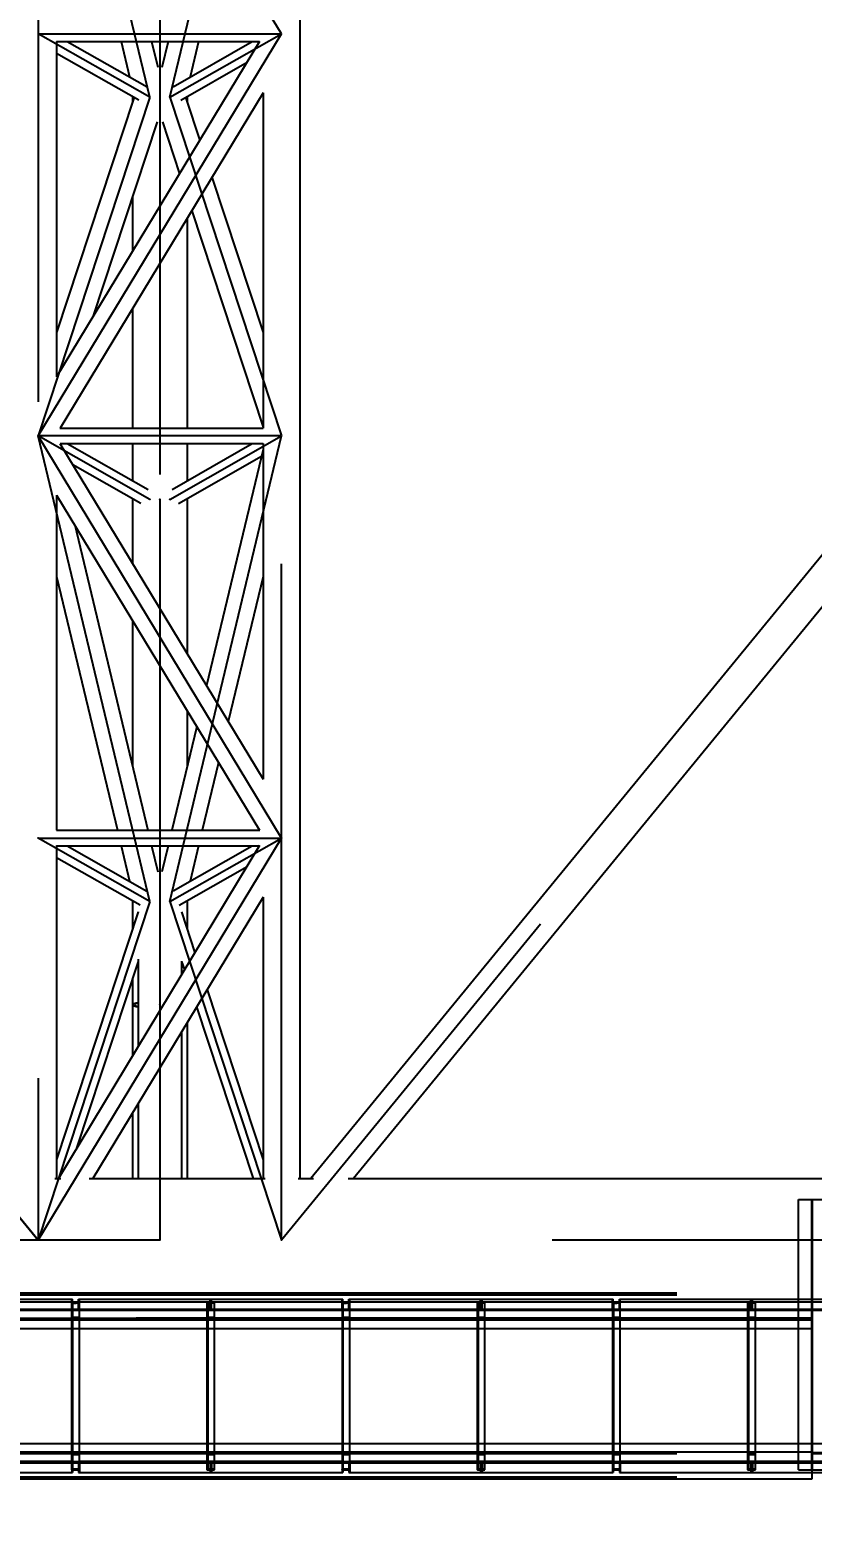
# Model space of a CAD drawing. Header units: millimetres. Extents: x 150209.93 to 150215.05, y 136675.65 to 136679.93.
# Drawn here: x 150212.6002 to 150212.7159, y 136678.7366 to 136678.9579 of the extents above; entities that cross this region are included whole.
import ezdxf

# ---------------------------------------------------------------- set-up
doc = ezdxf.new("R2010")
doc.units = ezdxf.units.MM
doc.header["$LTSCALE"] = 0.25
for name, pattern in [('CENTER', [50.8, 31.75, -6.35, 6.35, -6.35]), ('XKITLINE00', [0]), ('XKITLINE02', [4, 2, -2]), ('XKITLINE03', [6, 3, -1, 1, -1])]:
    doc.linetypes.add(name, pattern=pattern)
doc.styles.add('ROMANS', font='romans.shx')
doc.dimstyles.new('MD300', dxfattribs={"dimtxt": 2.5, "dimasz": 2.5, "dimexe": 1, "dimexo": 1, "dimgap": 0.5, "dimtad": 1, "dimdec": 1, "dimlfac": 50, "dimrnd": 0.5, "dimdsep": 46, "dimtxsty": 'ROMANS', "dimcen": 1, "dimclrd": 146, "dimclre": 146, "dimclrt": 30, "dimadec": 1, "dimazin": 2, "dimtfac": 1, "dimtdec": 1, "dimtmove": 0, "dimatfit": 1, "dimfxl": 1, "dimtolj": 1, "dimtzin": 0, "dimlwd": -1, "dimlwe": -1, "dimarcsym": 0})

# ---------------------------------------------------------------- blocks, each defined once
blk = doc.blocks.new('çatıı')
at = {"color": 8, "linetype": 'CENTER'}
for p, q in [((20005, 17520), (18545, 15740.3)), ((18545, 16632.2), (18365, 16929.1)), ((18447.5, 16585.3), (18365, 16929.1)), ((18462.5, 16585.3), (18545, 16929.1)), ((18365, 16860.1), (18365, 15740.3)), ((18545, 15740.3), (18545, 16860.1)), ((18455, 16806.3), (18455, 15914.4)), ((18365, 15740.3), (17635, 16630.1)), ((17635, 16630.1), (18365, 15740.3)), ((18365, 16334.9), (18545, 16632.2)), ((18365, 16632.2), (18545, 16632.2)), ((18447.5, 16585.3), (18365, 16632.2)), ((18462.5, 16585.3), (18545, 16632.2)), ((18447.5, 16585.3), (18365, 16334.9)), ((18462.5, 16585.3), (18545, 16334.9)), ((18545, 16037.6), (18365, 16334.9)), ((18447.5, 15990.7), (18365, 16334.9)), ((18545, 16334.9), (18365, 16334.9)), ((18447.5, 16288), (18365, 16334.9)), ((18462.5, 15990.7), (18545, 16334.9)), ((18462.5, 16288), (18545, 16334.9)), ((18455, 16288), (18455, 15740.3)), ((18365, 15740.3), (18545, 16037.6)), ((18365, 16037.6), (18545, 16037.6)), ((18447.5, 15990.7), (18365, 16037.6)), ((18462.5, 15990.7), (18545, 16037.6)), ((18447.5, 15990.7), (18365, 15740.3)), ((18455, 15990.7), (18455, 15740.3)), ((18462.5, 15990.7), (18545, 15740.3)), ((20275, 15740.3), (17635, 15740.3)), ((18455, 15740.3), (17635, 15740.3)), ((20245, 15740.3), (17635, 15740.3)), ((19275, 15740.3), (18455, 15740.3))]:
    blk.add_line(p, q, dxfattribs=at)
at = {"color": 8, "linetype": 'XKITLINE00'}
for p, q in [((18558.6, 16860.1), (18558.6, 15786)), ((18528.8, 16626.6), (18378.6, 16378.5)), ((18378.6, 16626.6), (18378.6, 16378.5)), ((18378.6, 16626.5), (18528.8, 16626.5)), ((18386.5, 16626.5), (18445.5, 16593)), ((18426.3, 16626.5), (18432.6, 16600.3)), ((18448.9, 16626.5), (18453.4, 16607.4)), ((18461.1, 16626.5), (18456.5, 16607.3)), ((18464.8, 16593.1), (18523.4, 16626.5)), ((18483.6, 16626.5), (18477.4, 16600.3)), ((19259.3, 16630.1), (18566.7, 15786)), ((18378.6, 16617.9), (18439.4, 16583.3)), ((18470.4, 16583.2), (18519.5, 16611.1)), ((19275, 16610.9), (18598.2, 15786)), ((18435.7, 16584.5), (18378.6, 16411.3)), ((18531.3, 16588.5), (18381.2, 16340.6)), ((18434.7, 16586), (18434.7, 16581.4)), ((18474.2, 16584.6), (18484.5, 16553.4)), ((18475.3, 16586), (18475.3, 16581.4)), ((18531.3, 16588.5), (18531.3, 16340.6)), ((18453.1, 16567.2), (18405.5, 16422.9)), ((18457, 16567), (18469.6, 16528.7)), ((18493.5, 16526.1), (18531.3, 16411.3)), ((18434.7, 16511.4), (18434.7, 16471.1)), ((18475.3, 16496), (18475.3, 16340.6)), ((18478.6, 16501.4), (18531.3, 16341.3)), ((18434.7, 16428.9), (18434.7, 16340.6)), ((18381.1, 16340.6), (18531.4, 16340.6)), ((18381.1, 16329.3), (18531.3, 16081.2)), ((18381.2, 16329.2), (18531.3, 16329.2)), ((18386.5, 16329.2), (18446.4, 16295.2)), ((18434.7, 16329.2), (18434.7, 16301.8)), ((18464, 16295.4), (18523.4, 16329.2)), ((18475.3, 16329.2), (18475.3, 16301.8)), ((18531.3, 16329.3), (18531.3, 16081.2)), ((18468.8, 16285), (18530.1, 16319.9)), ((18531.3, 16324.9), (18489.5, 16150.3)), ((18390.5, 16313.8), (18440.9, 16285.2)), ((18378.6, 16291.2), (18528.8, 16043.3)), ((18378.6, 16291.2), (18378.6, 16043.3)), ((18434.7, 16288.7), (18434.7, 16240.8)), ((18475.3, 16288.7), (18475.3, 16173.8)), ((18392, 16269.2), (18446.1, 16043.3)), ((18378.6, 16230.9), (18423.6, 16043.3)), ((18531.3, 16230.9), (18505.6, 16123.7)), ((18434.7, 16198.7), (18434.7, 16091.1)), ((18475.3, 16131.6), (18475.3, 16091)), ((18482.3, 16120.1), (18463.8, 16043.3)), ((18498.4, 16093.5), (18486.4, 16043.3)), ((18378.6, 16043.3), (18528.9, 16043.3)), ((18378.6, 16032), (18378.6, 15786)), ((18378.6, 16031.9), (18528.8, 16031.9)), ((18528.8, 16032), (18379.9, 15786)), ((18386.5, 16031.9), (18445.4, 15998.4)), ((18426.4, 16031.9), (18432.6, 16005.7)), ((18448.9, 16031.9), (18453.5, 16012.7)), ((18461.1, 16031.9), (18456.5, 16012.5)), ((18464.8, 15998.5), (18523.4, 16031.9)), ((18483.6, 16031.9), (18477.4, 16005.7)), ((18378.6, 16023.3), (18440.5, 15988.1)), ((18469.4, 15988), (18519.5, 16016.5)), ((18531.3, 15993.9), (18405.4, 15786)), ((18434.7, 15991.4), (18434.7, 15970)), ((18475.3, 15991.4), (18475.3, 15969.9)), ((18531.3, 15993.9), (18531.3, 15786)), ((18439, 15983), (18378.6, 15799.9)), ((18438.9, 15983.1), (18438.9, 15982.7)), ((18471, 15983), (18480.9, 15952.8)), ((18438.9, 15946.3), (18393.4, 15808.3)), ((18438.9, 15948.1), (18438.9, 15883.4)), ((18471.1, 15946.6), (18471.1, 15936.6)), ((18471.1, 15946.4), (18473.2, 15940.1)), ((18434.7, 15933.6), (18434.7, 15914.4)), ((18489.9, 15925.5), (18531.3, 15799.8)), ((18435, 15914.9), (18434.7, 15914.4)), ((18434.7, 15914.4), (18435, 15913.9)), ((18434.7, 15914.4), (18434.7, 15876.5)), ((18435, 15914.9), (18435.9, 15915.3)), ((18435, 15913.9), (18435.9, 15913.5)), ((18435.9, 15915.3), (18437.4, 15915.8)), ((18436.2, 15914.8), (18435.9, 15914.4)), ((18435.9, 15914.4), (18436.2, 15914)), ((18435.9, 15913.5), (18437.4, 15913)), ((18436.2, 15914.8), (18437, 15915.3)), ((18436.2, 15914), (18437, 15913.5)), ((18437, 15915.3), (18438.4, 15915.7)), ((18437, 15913.5), (18438.4, 15913.1)), ((18437.4, 15915.8), (18438.9, 15916)), ((18437.4, 15913), (18438.9, 15912.8)), ((18438.4, 15915.7), (18438.9, 15915.8)), ((18438.4, 15913.1), (18438.9, 15913)), ((18482.2, 15912.8), (18524, 15786)), ((18475.3, 15901.4), (18475.3, 15786)), ((18471.1, 15894.5), (18471.1, 15786)), ((18438.9, 15841.2), (18438.9, 15786)), ((18434.7, 15834.3), (18434.7, 15786)), ((18377.2, 15786), (18381.7, 15786)), ((18402.7, 15786), (18532.8, 15786)), ((18557.2, 15786), (18568.7, 15786)), ((18594.4, 15786), (19955.4, 15786)), ((17635, 15694.6), (20275, 15694.6))]:
    blk.add_line(p, q, dxfattribs=at)
at = {"color": 116, "linetype": 'XKITLINE02', "true_color": 0x136734}
for p, q in [((18927.5, 15770.3), (18947.5, 15770.3)), ((18927.5, 15570.6), (18927.5, 15770.3)), ((18937.2, 15570.6), (18937.2, 15770.3)), ((18292.7, 15696.6), (18390.4, 15696.6)), ((18337.5, 15701.3), (18937.5, 15701.3)), ((18337.5, 15700.4), (18937.5, 15700.4)), ((18337.5, 15699.9), (18937.5, 15699.9)), ((18389.8, 15688.6), (18389.8, 15696.6)), ((18390.4, 15689.4), (18390.4, 15696.6)), ((18394.9, 15689.4), (18394.9, 15696.6)), ((18394.9, 15696.6), (18492.7, 15696.6)), ((18395.5, 15688.6), (18395.5, 15696.6)), ((18492.2, 15689.4), (18492.2, 15696.6)), ((18492.7, 15688.6), (18492.7, 15696.6)), ((18492.7, 15696.6), (18590.4, 15696.6)), ((18492.7, 15688.6), (18492.7, 15696.6)), ((18493.3, 15689.4), (18493.3, 15696.6)), ((18589.8, 15688.6), (18589.8, 15696.6)), ((18590.4, 15689.4), (18590.4, 15696.6)), ((18594.9, 15689.4), (18594.9, 15696.6)), ((18594.9, 15696.6), (18692.7, 15696.6)), ((18595.5, 15688.6), (18595.5, 15696.6)), ((18692.2, 15689.4), (18692.2, 15696.6)), ((18692.7, 15688.6), (18692.7, 15696.6)), ((18692.7, 15696.6), (18790.4, 15696.6)), ((18692.7, 15688.6), (18692.7, 15696.6)), ((18693.3, 15689.4), (18693.3, 15696.6)), ((18789.8, 15688.6), (18789.8, 15696.6)), ((18790.4, 15689.4), (18790.4, 15696.6)), ((18794.9, 15689.4), (18794.9, 15696.6)), ((18794.9, 15696.6), (18892.7, 15696.6)), ((18795.5, 15688.6), (18795.5, 15696.6)), ((18892.2, 15689.4), (18892.2, 15696.6)), ((18892.7, 15688.6), (18892.7, 15696.6)), ((18892.7, 15696.6), (18990.4, 15696.6)), ((18892.7, 15688.6), (18892.7, 15696.6)), ((18893.3, 15689.4), (18893.3, 15696.6)), ((18937.5, 15694.6), (18937.5, 15701.3)), ((18292.7, 15688.6), (18395.6, 15688.6)), ((18293.3, 15689.4), (18395.6, 15689.4)), ((18337.5, 15689.4), (18395.6, 15689.4)), ((18337.5, 15688.6), (18389.8, 15688.6)), ((18389.7, 15689.4), (18389.7, 15688.6)), ((18389.7, 15689.4), (18492.2, 15689.4)), ((18389.7, 15688.6), (18492.7, 15688.6)), ((18390, 15694.6), (18395.5, 15694.6)), ((18390, 15682.6), (18390, 15694.6)), ((18390, 15590.1), (18390, 15694.6)), ((18390, 15694.6), (18395.5, 15694.6)), ((18390.7, 15570.6), (18390.7, 15694.6)), ((18390.7, 15693.5), (18395.5, 15693.9)), ((18390.7, 15683.6), (18390.7, 15693.5)), ((18395.5, 15693.9), (18395.5, 15694.6)), ((18395.5, 15570.6), (18395.5, 15694.6)), ((18395.6, 15689.4), (18395.6, 15688.6)), ((18486.9, 15689.4), (18486.9, 15688.6)), ((18490, 15694.6), (18495.5, 15694.6)), ((18490, 15682.6), (18490, 15694.6)), ((18490, 15590.1), (18490, 15694.6)), ((18490, 15694.6), (18495.5, 15694.6)), ((18490, 15688.6), (18492.7, 15688.6)), ((18490.7, 15570.6), (18490.7, 15694.6)), ((18490.7, 15693.5), (18495.5, 15693.9)), ((18490.7, 15683.6), (18490.7, 15693.5)), ((18492.7, 15688.6), (18595.6, 15688.6)), ((18493.3, 15689.4), (18595.6, 15689.4)), ((18495.5, 15693.9), (18495.5, 15694.6)), ((18495.5, 15570.6), (18495.5, 15694.6)), ((18498.6, 15689.4), (18498.6, 15688.6)), ((18589.7, 15689.4), (18589.7, 15688.6)), ((18589.7, 15689.4), (18692.2, 15689.4)), ((18589.7, 15688.6), (18692.7, 15688.6)), ((18590, 15694.6), (18595.5, 15694.6)), ((18590, 15682.6), (18590, 15694.6)), ((18590, 15590.1), (18590, 15694.6)), ((18590, 15694.6), (18595.5, 15694.6)), ((18590.7, 15570.6), (18590.7, 15694.6)), ((18590.7, 15693.5), (18595.5, 15693.9)), ((18590.7, 15683.6), (18590.7, 15693.5)), ((18595.5, 15693.9), (18595.5, 15694.6)), ((18595.5, 15570.6), (18595.5, 15694.6)), ((18595.6, 15689.4), (18595.6, 15688.6)), ((18686.9, 15689.4), (18686.9, 15688.6)), ((18690, 15694.6), (18695.5, 15694.6)), ((18690, 15682.6), (18690, 15694.6)), ((18690, 15590.1), (18690, 15694.6)), ((18690, 15694.6), (18695.5, 15694.6)), ((18690, 15688.6), (18692.7, 15688.6)), ((18690.7, 15570.6), (18690.7, 15694.6)), ((18690.7, 15693.5), (18695.5, 15693.9)), ((18690.7, 15683.6), (18690.7, 15693.5)), ((18692.7, 15688.6), (18795.6, 15688.6)), ((18693.3, 15689.4), (18795.6, 15689.4)), ((18695.5, 15693.9), (18695.5, 15694.6)), ((18695.5, 15570.6), (18695.5, 15694.6)), ((18698.6, 15689.4), (18698.6, 15688.6)), ((18789.7, 15689.4), (18789.7, 15688.6)), ((18789.7, 15689.4), (18892.2, 15689.4)), ((18789.7, 15688.6), (18892.7, 15688.6)), ((18790, 15694.6), (18795.5, 15694.6)), ((18790, 15682.6), (18790, 15694.6)), ((18790, 15590.1), (18790, 15694.6)), ((18790, 15694.6), (18795.5, 15694.6)), ((18790.7, 15570.6), (18790.7, 15694.6)), ((18790.7, 15693.5), (18795.5, 15693.9)), ((18790.7, 15683.6), (18790.7, 15693.5)), ((18795.5, 15693.9), (18795.5, 15694.6)), ((18795.5, 15570.6), (18795.5, 15694.6)), ((18795.6, 15689.4), (18795.6, 15688.6)), ((18886.9, 15689.4), (18886.9, 15688.6)), ((18890, 15694.6), (18895.5, 15694.6)), ((18890, 15682.6), (18890, 15694.6)), ((18890, 15590.1), (18890, 15694.6)), ((18890, 15694.6), (18895.5, 15694.6)), ((18890, 15688.6), (18892.7, 15688.6)), ((18890.7, 15570.6), (18890.7, 15694.6)), ((18890.7, 15693.5), (18895.5, 15693.9)), ((18890.7, 15683.6), (18890.7, 15693.5)), ((18892.7, 15688.6), (18995.6, 15688.6)), ((18893.3, 15689.4), (18994.9, 15689.4)), ((18895.5, 15693.9), (18895.5, 15694.6)), ((18895.5, 15570.6), (18895.5, 15694.6)), ((18898.6, 15689.4), (18898.6, 15688.6)), ((18937.5, 15689.4), (18995.6, 15689.4)), ((18337.5, 15682.6), (18937.5, 15682.6)), ((18337.5, 15682.6), (18937.5, 15682.6)), ((18337.5, 15682.1), (18937.5, 15682.1)), ((18337.5, 15681.7), (18937.5, 15681.7)), ((18390, 15682.6), (18395.5, 15682.6)), ((18390.7, 15683.6), (18395.5, 15683.3)), ((18395.5, 15682.6), (18395.5, 15683.3)), ((18490, 15682.6), (18495.5, 15682.6)), ((18490.7, 15683.6), (18495.5, 15683.3)), ((18495.5, 15682.6), (18495.5, 15683.3)), ((18590, 15682.6), (18595.5, 15682.6)), ((18590.7, 15683.6), (18595.5, 15683.3)), ((18595.5, 15682.6), (18595.5, 15683.3)), ((18690, 15682.6), (18695.5, 15682.6)), ((18690.7, 15683.6), (18695.5, 15683.3)), ((18695.5, 15682.6), (18695.5, 15683.3)), ((18790, 15682.6), (18795.5, 15682.6)), ((18790.7, 15683.6), (18795.5, 15683.3)), ((18795.5, 15682.6), (18795.5, 15683.3)), ((18890, 15682.6), (18895.5, 15682.6)), ((18890.7, 15683.6), (18895.5, 15683.3)), ((18895.5, 15682.6), (18895.5, 15683.3)), ((18937.5, 15681.3), (18937.5, 15682.6)), ((18390, 15570.6), (18390, 15590.1)), ((18395.5, 15570.6), (18395.5, 15590.1)), ((18490, 15570.6), (18490, 15590.1)), ((18495.5, 15570.6), (18495.5, 15590.1)), ((18590, 15570.6), (18590, 15590.1)), ((18595.5, 15570.6), (18595.5, 15590.1)), ((18690, 15570.6), (18690, 15590.1)), ((18695.5, 15570.6), (18695.5, 15590.1)), ((18790, 15570.6), (18790, 15590.1)), ((18795.5, 15570.6), (18795.5, 15590.1)), ((18890, 15570.6), (18890, 15590.1)), ((18895.5, 15570.6), (18895.5, 15590.1)), ((18927.5, 15570.6), (18927.5, 15590.1)), ((18292.7, 15576.6), (18395.6, 15576.6)), ((18293.3, 15575.8), (18395.6, 15575.8)), ((18337.5, 15583.4), (18937.5, 15583.4)), ((18337.5, 15583), (18937.5, 15583)), ((18337.5, 15582.6), (18937.5, 15582.6)), ((18337.5, 15582.5), (18937.5, 15582.5)), ((18389.7, 15576.6), (18492.7, 15576.6)), ((18389.7, 15576.6), (18389.7, 15575.8)), ((18389.7, 15575.8), (18492.2, 15575.8)), ((18389.8, 15576.6), (18389.8, 15568.6)), ((18390, 15582.6), (18395.5, 15582.6)), ((18390, 15570.6), (18390, 15582.6)), ((18390.4, 15575.8), (18390.4, 15568.6)), ((18390.7, 15581.5), (18395.5, 15581.9)), ((18390.7, 15571.6), (18390.7, 15581.5)), ((18394.9, 15575.8), (18394.9, 15568.6)), ((18395.5, 15581.9), (18395.5, 15582.6)), ((18395.5, 15576.6), (18395.5, 15568.6)), ((18395.6, 15576.6), (18395.6, 15575.8)), ((18486.9, 15576.6), (18486.9, 15575.8)), ((18490, 15582.6), (18495.5, 15582.6)), ((18490, 15570.6), (18490, 15582.6)), ((18490.7, 15581.5), (18495.5, 15581.9)), ((18490.7, 15571.6), (18490.7, 15581.5)), ((18492.2, 15575.8), (18492.2, 15568.6)), ((18492.7, 15568.6), (18492.7, 15576.6)), ((18492.7, 15576.6), (18595.6, 15576.6)), ((18492.7, 15568.6), (18492.7, 15576.6)), ((18493.3, 15575.8), (18595.6, 15575.8)), ((18493.3, 15575.8), (18493.3, 15568.6)), ((18495.5, 15581.9), (18495.5, 15582.6)), ((18498.6, 15576.6), (18498.6, 15575.8)), ((18589.7, 15576.6), (18692.7, 15576.6)), ((18589.7, 15576.6), (18589.7, 15575.8)), ((18589.7, 15575.8), (18692.2, 15575.8)), ((18589.8, 15576.6), (18589.8, 15568.6)), ((18590, 15582.6), (18595.5, 15582.6)), ((18590, 15570.6), (18590, 15582.6)), ((18590.4, 15575.8), (18590.4, 15568.6)), ((18590.7, 15581.5), (18595.5, 15581.9)), ((18590.7, 15571.6), (18590.7, 15581.5)), ((18594.9, 15575.8), (18594.9, 15568.6)), ((18595.5, 15581.9), (18595.5, 15582.6)), ((18595.5, 15576.6), (18595.5, 15568.6)), ((18595.6, 15576.6), (18595.6, 15575.8)), ((18686.9, 15576.6), (18686.9, 15575.8)), ((18690, 15582.6), (18695.5, 15582.6)), ((18690, 15570.6), (18690, 15582.6)), ((18690.7, 15581.5), (18695.5, 15581.9)), ((18690.7, 15571.6), (18690.7, 15581.5)), ((18692.2, 15575.8), (18692.2, 15568.6)), ((18692.7, 15568.6), (18692.7, 15576.6)), ((18692.7, 15576.6), (18795.6, 15576.6)), ((18692.7, 15568.6), (18692.7, 15576.6)), ((18693.3, 15575.8), (18795.6, 15575.8)), ((18693.3, 15575.8), (18693.3, 15568.6)), ((18695.5, 15581.9), (18695.5, 15582.6)), ((18698.6, 15576.6), (18698.6, 15575.8)), ((18789.7, 15576.6), (18892.7, 15576.6)), ((18789.7, 15576.6), (18789.7, 15575.8)), ((18789.7, 15575.8), (18892.2, 15575.8)), ((18789.8, 15576.6), (18789.8, 15568.6)), ((18790, 15582.6), (18795.5, 15582.6)), ((18790, 15570.6), (18790, 15582.6)), ((18790.4, 15575.8), (18790.4, 15568.6)), ((18790.7, 15581.5), (18795.5, 15581.9)), ((18790.7, 15571.6), (18790.7, 15581.5)), ((18794.9, 15575.8), (18794.9, 15568.6)), ((18795.5, 15581.9), (18795.5, 15582.6)), ((18795.5, 15576.6), (18795.5, 15568.6)), ((18795.6, 15576.6), (18795.6, 15575.8)), ((18886.9, 15576.6), (18886.9, 15575.8)), ((18890, 15582.6), (18895.5, 15582.6)), ((18890, 15570.6), (18890, 15582.6)), ((18890.7, 15581.5), (18895.5, 15581.9)), ((18890.7, 15571.6), (18890.7, 15581.5)), ((18892.2, 15575.8), (18892.2, 15568.6)), ((18892.7, 15568.6), (18892.7, 15576.6)), ((18892.7, 15576.6), (18995.6, 15576.6)), ((18892.7, 15568.6), (18892.7, 15576.6)), ((18893.3, 15575.8), (18995.6, 15575.8)), ((18893.3, 15575.8), (18893.3, 15568.6)), ((18895.5, 15581.9), (18895.5, 15582.6)), ((18898.6, 15576.6), (18898.6, 15575.8)), ((18937.5, 15582.6), (18937.5, 15583.9)), ((18937.5, 15582.6), (18937.5, 15583.9)), ((18937.5, 15583.4), (19537.5, 15583.4)), ((18937.5, 15582.6), (19537.5, 15582.6)), ((18292.7, 15568.6), (18390.4, 15568.6)), ((18337.5, 15565.3), (18937.5, 15565.3)), ((18337.5, 15564.7), (18937.5, 15564.7)), ((18390, 15570.6), (18395.5, 15570.6)), ((18390, 15570.6), (18395.5, 15570.6)), ((18390.7, 15571.6), (18395.5, 15571.3)), ((18394.9, 15568.6), (18492.7, 15568.6)), ((18395.5, 15570.6), (18395.5, 15571.3)), ((18490, 15570.6), (18495.5, 15570.6)), ((18490, 15570.6), (18495.5, 15570.6)), ((18490.7, 15571.6), (18495.5, 15571.3)), ((18492.7, 15568.6), (18590.4, 15568.6)), ((18495.5, 15570.6), (18495.5, 15571.3)), ((18590, 15570.6), (18595.5, 15570.6)), ((18590, 15570.6), (18595.5, 15570.6)), ((18590.7, 15571.6), (18595.5, 15571.3)), ((18594.9, 15568.6), (18692.7, 15568.6)), ((18595.5, 15570.6), (18595.5, 15571.3)), ((18690, 15570.6), (18695.5, 15570.6)), ((18690, 15570.6), (18695.5, 15570.6)), ((18690.7, 15571.6), (18695.5, 15571.3)), ((18692.7, 15568.6), (18790.4, 15568.6)), ((18695.5, 15570.6), (18695.5, 15571.3)), ((18790, 15570.6), (18795.5, 15570.6)), ((18790, 15570.6), (18795.5, 15570.6)), ((18790.7, 15571.6), (18795.5, 15571.3)), ((18794.9, 15568.6), (18892.7, 15568.6)), ((18795.5, 15570.6), (18795.5, 15571.3)), ((18890, 15570.6), (18895.5, 15570.6)), ((18890, 15570.6), (18895.5, 15570.6)), ((18890.7, 15571.6), (18895.5, 15571.3)), ((18892.7, 15568.6), (18990.4, 15568.6)), ((18895.5, 15570.6), (18895.5, 15571.3)), ((18927.5, 15570.6), (18947.5, 15570.6))]:
    blk.add_line(p, q, dxfattribs=at)
at = {"color": 1, "linetype": 'XKITLINE03'}
for p, q in [((18937.5, 15770.3), (18937.5, 15570.6)), ((18292.7, 15688.6), (18389.8, 15688.6)), ((18337.5, 15688.6), (18937.5, 15688.6)), ((18390, 15570.6), (18390, 15694.6)), ((18395.5, 15688.6), (18492.7, 15688.6)), ((18490, 15570.6), (18490, 15694.6)), ((18492.7, 15688.6), (18589.8, 15688.6)), ((18590, 15570.6), (18590, 15694.6)), ((18595.5, 15688.6), (18692.7, 15688.6)), ((18690, 15570.6), (18690, 15694.6)), ((18692.7, 15688.6), (18789.8, 15688.6)), ((18790, 15570.6), (18790, 15694.6)), ((18795.5, 15688.6), (18892.7, 15688.6)), ((18890, 15570.6), (18890, 15694.6)), ((18892.7, 15688.6), (18989.8, 15688.6)), ((18937.5, 15682.6), (18337.5, 15682.6)), ((18389.8, 15576.6), (18292.7, 15576.6)), ((18337.5, 15582.6), (18937.5, 15582.6)), ((18337.5, 15576.6), (18937.5, 15576.6)), ((18492.7, 15576.6), (18395.5, 15576.6)), ((18589.8, 15576.6), (18492.7, 15576.6)), ((18692.7, 15576.6), (18595.5, 15576.6)), ((18789.8, 15576.6), (18692.7, 15576.6)), ((18892.7, 15576.6), (18795.5, 15576.6)), ((18989.8, 15576.6), (18892.7, 15576.6)), ((18937.5, 15582.6), (19537.5, 15582.6))]:
    blk.add_line(p, q, dxfattribs=at)
at = {"color": 7, "linetype": 'XKITLINE00'}
for p, q in [((18937.5, 15681.3), (18937.5, 15694.6)), ((18337.5, 15681.3), (18937.5, 15681.3)), ((18337.5, 15675.1), (18937.5, 15675.1)), ((18390, 15590.1), (18390, 15675.1)), ((18395.5, 15590.1), (18395.5, 15675.1)), ((18490, 15590.1), (18490, 15675.1)), ((18495.5, 15590.1), (18495.5, 15675.1)), ((18590, 15590.1), (18590, 15675.1)), ((18595.5, 15590.1), (18595.5, 15675.1)), ((18690, 15590.1), (18690, 15675.1)), ((18695.5, 15590.1), (18695.5, 15675.1)), ((18790, 15590.1), (18790, 15675.1)), ((18795.5, 15590.1), (18795.5, 15675.1)), ((18890, 15590.1), (18890, 15675.1)), ((18895.5, 15590.1), (18895.5, 15675.1)), ((18927.5, 15590.1), (18927.5, 15675.1)), ((18937.5, 15675.1), (18937.5, 15681.3)), ((18337.5, 15590.1), (18937.5, 15590.1)), ((18937.5, 15583.9), (18937.5, 15590.1)), ((18937.5, 15583.9), (18937.5, 15590.1)), ((18937.5, 15590.1), (19537.5, 15590.1)), ((18337.5, 15583.9), (18937.5, 15583.9)), ((18937.5, 15563.9), (18937.5, 15583.9)), ((18337.5, 15563.9), (18937.5, 15563.9))]:
    blk.add_line(p, q, dxfattribs=at)
at = {"color": 8, "linetype": 'XKITLINE00'}
for centre in [(18365, 16632.2), (18365, 16632.2), (18545, 16632.2), (18545, 16632.2), (18545, 16632.2), (18545, 16632.2), (18447.5, 16585.3), (18447.5, 16585.3), (18447.5, 16585.3), (18462.5, 16585.3), (18462.5, 16585.3), (18462.5, 16585.3), (18365, 16334.9), (18365, 16334.9), (18365, 16334.9), (18365, 16334.9), (18365, 16334.9), (18365, 16334.9), (18545, 16334.9), (18545, 16334.9), (18545, 16334.9), (18545, 16334.9), (18447.5, 16288), (18455, 16288), (18462.5, 16288), (18365, 16037.6), (18365, 16037.6), (18545, 16037.6), (18545, 16037.6), (18545, 16037.6), (18545, 16037.6), (18447.5, 15990.7), (18447.5, 15990.7), (18447.5, 15990.7), (18455, 15990.7), (18462.5, 15990.7), (18462.5, 15990.7), (18462.5, 15990.7), (18455, 15914.4), (18365, 15740.3), (18365, 15740.3), (18365, 15740.3), (18365, 15740.3), (18365, 15740.3), (18455, 15740.3), (18455, 15740.3), (18455, 15740.3), (18455, 15740.3), (18545, 15740.3), (18545, 15740.3), (18545, 15740.3)]:
    blk.add_circle(centre, 0.05, dxfattribs=at)
at = {"color": 1, "linetype": 'XKITLINE00'}
for centre in [(18937.5, 15770.3), (18389.8, 15688.6), (18390, 15694.6), (18395.5, 15688.6), (18490, 15694.6), (18492.7, 15688.6), (18492.7, 15688.6), (18589.8, 15688.6), (18590, 15694.6), (18595.5, 15688.6), (18690, 15694.6), (18692.7, 15688.6), (18692.7, 15688.6), (18789.8, 15688.6), (18790, 15694.6), (18795.5, 15688.6), (18890, 15694.6), (18892.7, 15688.6), (18892.7, 15688.6), (18937.5, 15688.6), (18937.5, 15688.6), (18390, 15682.6), (18490, 15682.6), (18590, 15682.6), (18690, 15682.6), (18790, 15682.6), (18890, 15682.6), (18937.5, 15682.6), (18937.5, 15682.6), (18389.8, 15576.6), (18390, 15582.6), (18395.5, 15576.6), (18490, 15582.6), (18492.7, 15576.6), (18492.7, 15576.6), (18589.8, 15576.6), (18590, 15582.6), (18595.5, 15576.6), (18690, 15582.6), (18692.7, 15576.6), (18692.7, 15576.6), (18789.8, 15576.6), (18790, 15582.6), (18795.5, 15576.6), (18890, 15582.6), (18892.7, 15576.6), (18892.7, 15576.6), (18937.5, 15582.6), (18937.5, 15582.6), (18937.5, 15576.6), (18937.5, 15576.6), (18390, 15570.6), (18490, 15570.6), (18590, 15570.6), (18690, 15570.6), (18790, 15570.6), (18890, 15570.6), (18937.5, 15570.6)]:
    blk.add_circle(centre, 0.05, dxfattribs=at)
blk = doc.blocks.new('*D5')
at = {"color": 146, "transparency": 16777216}
for p, q in [((150212.11382, 136678.62533), (150212.80387, 136678.62476)), ((150212.08312, 136677.77998), (150212.08299, 136677.62536)), ((150212.83317, 136677.77936), (150212.83304, 136677.62474))]:
    blk.add_line(p, q, dxfattribs=at)
for points in [[(150212.11382, 136678.63033), (150212.11381, 136678.62033), (150212.08382, 136678.62536)], [(150212.80387, 136678.62976), (150212.80386, 136678.61976), (150212.83387, 136678.62474)]]:
    blk.add_solid(points, dxfattribs=at)
at = {"layer": 'DEFPOINTS', "color": 0, "transparency": 16777216}
for p in [(150212.08394, 136678.77998), (150212.83399, 136678.77936), (150212.83387, 136678.62474)]:
    blk.add_point(p, dxfattribs=at)
at = {"color": 30, "transparency": 16777216, "insert": (150212.45886, 136678.65005), "char_height": 0.03, "attachment_point": 5, "rotation": 359.9528, "style": 'ROMANS'}
blk.add_mtext('\\A1;37.5', dxfattribs=at)

msp = doc.modelspace()

# ---------------------------------------------------------------- block references
at = {"xscale": 0.0002000170049888334, "yscale": 0.0002000170049888334, "zscale": 0.0002000170049888334}
msp.add_blockref('çatıı', (150208.92807, 136675.63059), dxfattribs=at)

# ---------------------------------------------------------------- dimensions: what is measured, and where the dimension line sits
dim = msp.add_aligned_dim(p1=(150212.08394, 136678.77998), p2=(150212.83399, 136678.77936), distance=-0.15462, dimstyle='MD300', override={"dimtxt": 0.03, "dimasz": 0.03, "dimgap": 0.01})
dim.commit()
dim.dimension.update_dxf_attribs({"geometry": '*D5', "text_midpoint": (150212.45886, 136678.65005)})

doc.saveas('drawing.dxf')
